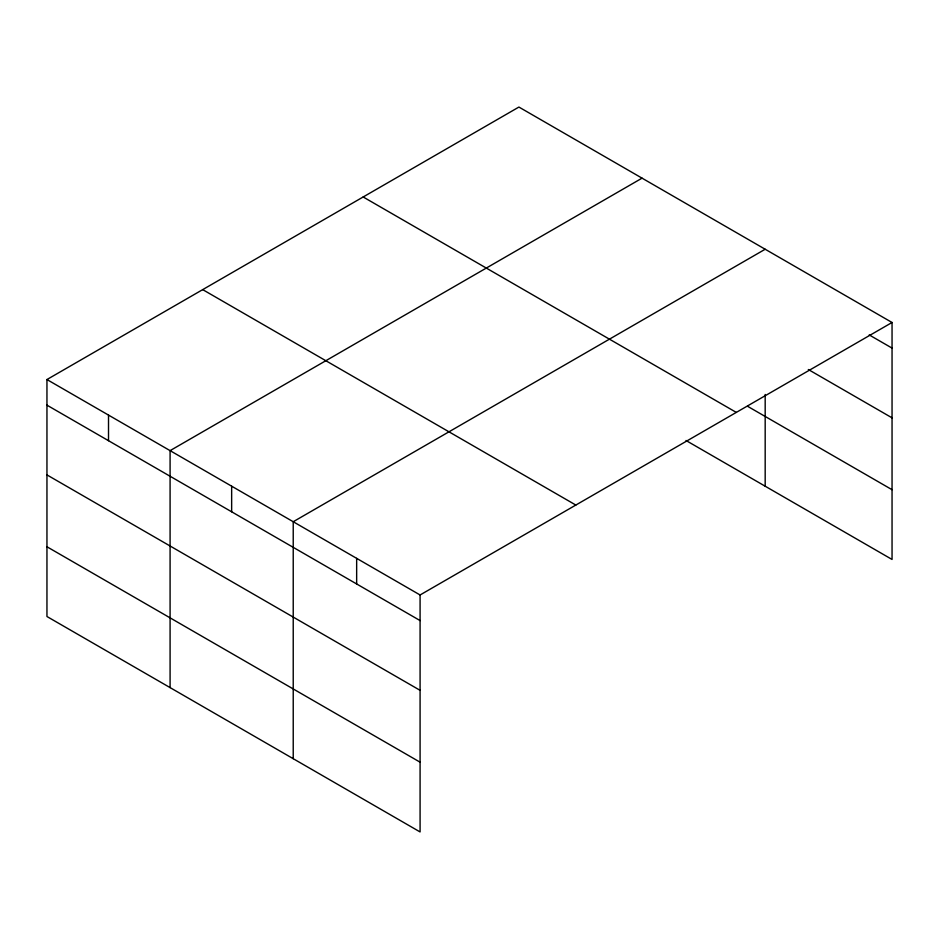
<?xml version="1.0" encoding="UTF-8"?>
<svg xmlns="http://www.w3.org/2000/svg" width="939" height="939" viewBox="0 0 939 939"><rect width="100%" height="100%" fill="white"/><g stroke="black" fill="none" stroke-linecap="round" stroke-linejoin="round"><path stroke-width="1.41" d="M46.95 379.544L420.085 594.974L420.085 831.942L46.95 616.512L46.95 379.544L518.915 107.058L892.05 322.488L892.05 559.456L686.022 440.508M642.053 178.152L170.088 450.638L170.088 687.594M765.179 249.246L293.226 521.732L293.226 758.689M420.085 594.974L892.05 322.488M869.209 334.918L892.05 348.099M808.315 369.508L892.05 417.843M747.597 406.305L892.05 489.7M363.17 196.979L736.305 412.409M202.695 289.623L575.83 505.053M46.95 405.155L420.085 620.585M46.95 474.899L420.085 690.329M46.95 546.768L420.085 762.186M765.179 394.462L765.179 486.202M356.656 558.353L356.656 583.964M231.651 486.191L231.651 511.79M108.513 415.097L108.513 440.696"/></g></svg>
